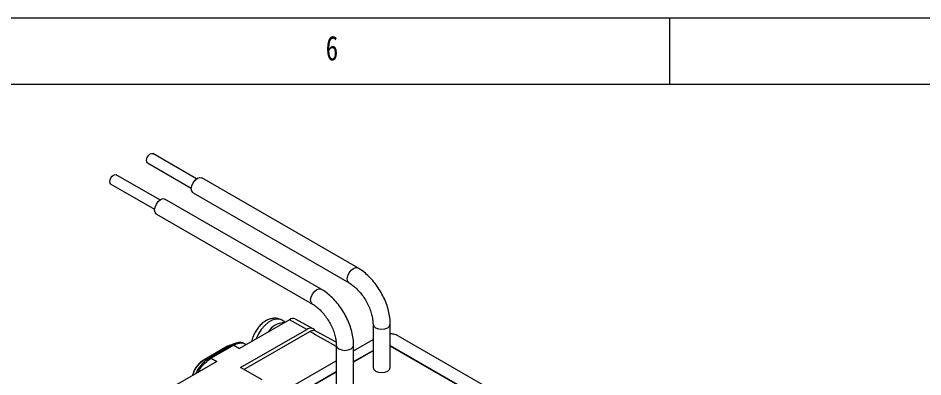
# Model space of a CAD drawing. Header units: millimetres. Extents: x 5 to 415, y 5 to 292.
# Drawn here: x 261 to 329.1, y 265 to 292 of the extents above; entities that cross this region are included whole.
import ezdxf

# ---------------------------------------------------------------- set-up
doc = ezdxf.new("R2010")
doc.units = ezdxf.units.MM
doc.styles.add('SLDTEXTSTYLE3', font='TXT', dxfattribs={"width": 0.75})

msp = doc.modelspace()

# ---------------------------------------------------------------- linework, layer by layer
at = {"color": 7, "linetype": 'Continuous', "lineweight": 18}
for p, q in [((415, 292), (5, 292)), ((310, 292), (310, 287)), ((410.25, 287), (10, 287)), ((274.464, 279.908), (271.185, 281.801)), ((270.785, 281.108), (274.064, 279.215)), ((271.707, 278.316), (268.427, 280.209)), ((268.027, 279.516), (271.307, 277.623)), ((286.577, 273.205), (274.846, 279.977)), ((274.196, 278.851), (285.927, 272.079)), ((283.819, 271.613), (272.088, 278.385)), ((271.438, 277.259), (283.169, 270.487)), ((281.443, 269.308), (277.699, 267.147)), ((282.751, 268.579), (281.443, 269.308)), ((283.221, 268.63), (281.897, 269.357)), ((281.129, 269.127), (280.869, 269.277)), ((287.723, 268.967), (287.723, 265.701)), ((289.023, 265.701), (289.023, 268.967)), ((277.766, 265.702), (282.751, 268.579)), ((278.016, 265.563), (282.964, 268.419)), ((284.952, 267.608), (283.382, 268.482)), ((289.61, 268.089), (296.894, 263.885)), ((276.716, 267.277), (275.007, 266.29)), ((276.782, 267.305), (275.079, 266.322)), ((277.133, 267.414), (275.43, 266.43)), ((277.259, 267.392), (275.555, 266.408)), ((276.912, 267.368), (276.708, 267.272)), ((277.133, 267.414), (276.782, 267.305)), ((277.345, 267.514), (277.001, 267.4)), ((277.259, 267.392), (277.699, 267.147)), ((277.482, 267.559), (277.385, 267.527)), ((278.194, 267.432), (278.069, 267.501)), ((284.965, 267.375), (284.965, 264.109)), ((286.265, 266.975), (287.723, 267.816)), ((286.265, 264.109), (286.265, 267.375)), ((289.023, 267.367), (295.833, 263.436)), ((295.762, 263.436), (289.023, 267.326)), ((286.265, 266.158), (287.723, 267)), ((287.723, 266.959), (286.265, 266.117)), ((275.995, 266.163), (272.251, 264.002)), ((275.079, 266.322), (275.43, 266.43)), ((275.555, 266.408), (275.995, 266.163)), ((280.559, 263.681), (284.965, 266.224)), ((279.393, 264.796), (277.766, 265.702)), ((281.479, 263.395), (284.965, 265.408)), ((284.965, 265.367), (281.549, 263.395)), ((274.184, 265.197), (274.154, 265.1))]:
    msp.add_line(p, q, dxfattribs=at)
at = {"color": 8, "linetype": 'Continuous', "lineweight": 18}
for p, q in [((276.782, 267.305), (276.914, 267.364)), ((275.023, 266.285), (275.079, 266.322))]:
    msp.add_line(p, q, dxfattribs=at)
at = {"color": 7, "linetype": 'Continuous', "lineweight": 18, "flags": 128}
for points in [[(270.785, 281.108), (270.785, 281.108), (270.724, 281.179), (270.702, 281.292), (270.724, 281.429), (270.785, 281.57), (270.877, 281.694), (270.985, 281.781), (271.093, 281.819), (271.185, 281.801)], [(268.027, 279.516), (268.027, 279.516), (267.966, 279.587), (267.945, 279.7), (267.966, 279.837), (268.027, 279.978), (268.119, 280.102), (268.227, 280.189), (268.336, 280.227), (268.427, 280.209)], [(274.061, 279.149), (274.096, 279.372), (274.196, 279.602), (274.345, 279.803), (274.521, 279.945), (274.697, 280.006), (274.846, 279.977)], [(274.196, 278.851), (274.196, 278.851), (274.096, 278.966), (274.061, 279.149)], [(271.303, 277.557), (271.338, 277.78), (271.438, 278.01), (271.587, 278.211), (271.763, 278.353), (271.939, 278.414), (272.088, 278.385)], [(271.438, 277.259), (271.438, 277.259), (271.338, 277.374), (271.303, 277.557)], [(287.723, 265.701), (287.772, 265.558), (287.913, 265.436)], [(287.913, 265.436), (288.124, 265.355), (288.373, 265.326), (288.622, 265.355), (288.833, 265.436), (288.974, 265.558), (289.023, 265.701)]]:
    msp.add_lwpolyline(points, dxfattribs=at)
at = {"color": 8, "linetype": 'Continuous', "lineweight": 18, "flags": 128}
for points in [[(285.792, 272.376), (285.827, 272.6), (285.927, 272.829), (286.076, 273.03), (286.252, 273.172), (286.428, 273.234), (286.577, 273.205), (286.577, 273.205)], [(285.925, 272.08), (285.827, 272.193), (285.792, 272.376)], [(283.034, 270.784), (283.069, 271.008), (283.169, 271.237), (283.318, 271.438), (283.494, 271.58), (283.67, 271.642), (283.819, 271.613), (283.819, 271.613)], [(283.168, 270.488), (283.069, 270.601), (283.034, 270.784)], [(280.869, 269.277), (280.688, 269.346), (280.433, 269.351), (280.154, 269.271), (279.867, 269.11), (279.586, 268.876), (279.328, 268.582), (279.105, 268.243), (278.931, 267.879), (278.92, 267.851)], [(287.723, 268.966), (287.772, 268.824), (287.913, 268.702)], [(287.913, 268.702), (288.124, 268.621), (288.373, 268.592), (288.622, 268.621), (288.833, 268.702), (288.974, 268.824), (289.023, 268.967), (289.023, 268.968)], [(284.965, 267.374), (285.015, 267.232), (285.156, 267.11)], [(285.156, 267.11), (285.367, 267.029), (285.615, 267), (285.864, 267.029), (286.075, 267.11), (286.216, 267.232), (286.265, 267.375), (286.265, 267.376)]]:
    msp.add_lwpolyline(points, dxfattribs=at)
at = {"color": 7, "linetype": 'Continuous', "lineweight": 18}
for centre, radius, start, end in [((281.713, 268.93), 0.465, 66.72797, 125.52681), ((281.148, 267.534), 1.56, 92.94283, 147.05179), ((283.015, 268.261), 0.413, 35.3405, 129.60422)]:
    msp.add_arc(centre, radius, start, end, dxfattribs=at)
for points, knots in [([(289.023, 268.967), (289.021, 269.055), (289.015, 269.304), (288.956, 269.729), (288.828, 270.238), (288.642, 270.745), (288.405, 271.239), (288.121, 271.711), (287.797, 272.15), (287.438, 272.547), (287.057, 272.887), (286.765, 273.094), (286.605, 273.188), (286.577, 273.205)], [0, 0, 0, 0, 0.056277, 0.159819, 0.263038, 0.365878, 0.468411, 0.570857, 0.67347, 0.77647, 0.880159, 0.978903, 1, 1, 1, 1]), ([(285.927, 272.079), (285.975, 272.05), (286.115, 271.964), (286.357, 271.775), (286.642, 271.497), (286.912, 271.168), (287.158, 270.8), (287.367, 270.408), (287.533, 270.006), (287.65, 269.611), (287.713, 269.258), (287.72, 269.057), (287.723, 268.967)], [0, 0, 0, 0, 0.054623, 0.159858, 0.266233, 0.373722, 0.481991, 0.590608, 0.69907, 0.806822, 0.913433, 1, 1, 1, 1]), ([(286.265, 267.375), (286.263, 267.463), (286.258, 267.712), (286.198, 268.137), (286.07, 268.646), (285.884, 269.153), (285.647, 269.647), (285.364, 270.119), (285.039, 270.558), (284.68, 270.955), (284.3, 271.295), (284.007, 271.502), (283.847, 271.596), (283.819, 271.613)], [0, 0, 0, 0, 0.056277, 0.159819, 0.263038, 0.365878, 0.468411, 0.570857, 0.67347, 0.77647, 0.880159, 0.978903, 1, 1, 1, 1]), ([(283.169, 270.487), (283.217, 270.458), (283.357, 270.372), (283.599, 270.183), (283.884, 269.905), (284.155, 269.576), (284.4, 269.208), (284.61, 268.816), (284.776, 268.414), (284.892, 268.019), (284.955, 267.666), (284.962, 267.465), (284.965, 267.375)], [0, 0, 0, 0, 0.054623, 0.159858, 0.266233, 0.373722, 0.481991, 0.590608, 0.69907, 0.806822, 0.913433, 1, 1, 1, 1]), ([(280.871, 269.265), (280.814, 269.299), (280.675, 269.381), (280.42, 269.424), (280.138, 269.409), (279.855, 269.326), (279.575, 269.177), (279.304, 268.96), (279.056, 268.685), (278.848, 268.364), (278.687, 268.02), (278.63, 267.784), (278.603, 267.668)], [0, 0, 0, 0, 0.065454, 0.158542, 0.250501, 0.345818, 0.447663, 0.55614, 0.667536, 0.779029, 0.891141, 1, 1, 1, 1]), ([(282.964, 268.419), (283.035, 268.451), (283.177, 268.516), (283.332, 268.517), (283.391, 268.469), (283.405, 268.458)], [0, 0, 0, 0, 0.436701, 0.873404, 1, 1, 1, 1]), ([(289.61, 268.089), (289.508, 268.139), (289.335, 268.223), (289.113, 268.238), (289.023, 268.245)], [0, 0, 0, 0, 0.592667, 1, 1, 1, 1]), ([(276.914, 267.364), (276.939, 267.378), (276.971, 267.395), (276.997, 267.397), (277.003, 267.398)], [0, 0, 0, 0, 0.763439, 1, 1, 1, 1]), ([(277.969, 267.523), (277.922, 267.546), (277.775, 267.617), (277.587, 267.578), (277.459, 267.552)], [0, 0, 0, 0, 0.321883, 1, 1, 1, 1]), ([(275.026, 266.301), (274.939, 266.244), (274.754, 266.125), (274.491, 265.842), (274.305, 265.547), (274.196, 265.281), (274.173, 265.148), (274.161, 265.078)], [0, 0, 0, 0, 0.20444, 0.43169, 0.692093, 0.838771, 1, 1, 1, 1])]:
    msp.add_open_spline(points, degree=3, knots=knots, dxfattribs=at)
at = {"color": 8, "linetype": 'Continuous', "lineweight": 18}
for points, knots in [([(284.965, 267.294), (284.895, 267.333), (284.229, 267.709), (283.561, 268.084), (282.964, 268.419)], [0, 0, 0, 0, 0.105581, 1, 1, 1, 1]), ([(277.459, 267.545), (277.426, 267.539), (277.324, 267.518), (277.211, 267.456), (277.133, 267.414)], [0, 0, 0, 0, 0.317534, 1, 1, 1, 1]), ([(277.259, 267.392), (277.4, 267.456), (277.688, 267.585), (277.968, 267.587), (278.055, 267.501), (278.063, 267.492)], [0, 0, 0, 0, 0.466349, 0.949327, 1, 1, 1, 1]), ([(274.177, 265.114), (274.187, 265.157), (274.21, 265.265), (274.293, 265.453), (274.408, 265.656), (274.579, 265.894), (274.81, 266.143), (274.994, 266.265), (275.079, 266.322)], [0, 0, 0, 0, 0.104163, 0.258144, 0.403502, 0.540616, 0.78707, 1, 1, 1, 1]), ([(275.43, 266.43), (275.352, 266.381), (275.197, 266.283), (274.968, 266.077), (274.754, 265.839), (274.541, 265.558), (274.443, 265.35), (274.389, 265.236)], [0, 0, 0, 0, 0.1929603, 0.3851535, 0.5772776, 0.7696511, 1, 1, 1, 1]), ([(274.574, 265.342), (274.618, 265.427), (274.759, 265.697), (275.111, 266.099), (275.409, 266.307), (275.555, 266.408)], [0, 0, 0, 0, 0.188477, 0.600222, 1, 1, 1, 1])]:
    msp.add_open_spline(points, degree=3, knots=knots, dxfattribs=at)
at = {"color": 7, "linetype": 'Continuous', "lineweight": 18}
for points in [[(277.133, 267.414), (277.153, 267.417), (277.191, 267.423), (277.236, 267.402), (277.259, 267.392)], [(275.43, 266.43), (275.449, 266.434), (275.487, 266.44), (275.532, 266.419), (275.555, 266.408)]]:
    msp.add_open_spline(points, degree=3, dxfattribs=at)

# ---------------------------------------------------------------- texts
at = {"color": 7, "linetype": 'Continuous', "lineweight": 0, "insert": (284.167, 290.668), "char_height": 1.852, "attachment_point": 1, "style": 'SLDTEXTSTYLE3'}
msp.add_mtext('6', dxfattribs=at)

doc.saveas('drawing.dxf')
